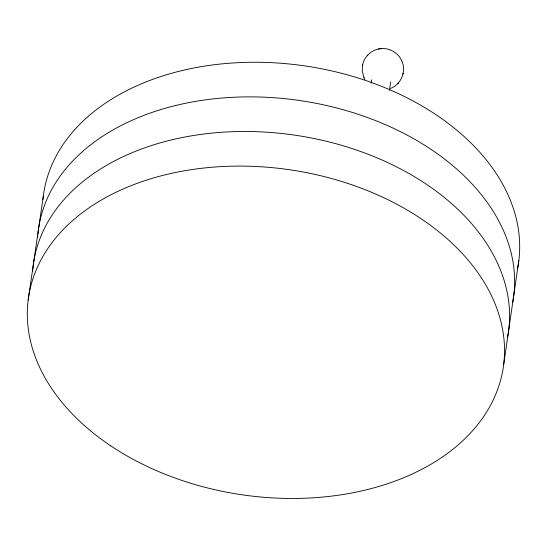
<?xml version="1.0" encoding="UTF-8"?>
<svg xmlns="http://www.w3.org/2000/svg" width="547" height="547" viewBox="0 0 547 547"><rect width="100%" height="100%" fill="white"/><g stroke="black" fill="none" stroke-linecap="round" stroke-linejoin="round"><path stroke-width="0.82" d="M389.423 90.33L390.633 81.995M28.177 300.036L43.322 196.188M371.126 83.281L371.618 79.917M503.678 364.528L518.823 260.68M362.593 64.97L362.223 71.035L364.008 77.804M390.442 88.477C401.197 84.573 406.722 70.953 401.662 60.669M362.654 64.696C364.316 56.867 370.934 50.392 378.811 48.95M402.954 74.077L403.153 73.161M362.524 65.312L362.723 64.396M367.796 55.028L367.167 55.726M397.874 83.445L398.503 82.747M379.406 48.84L381.601 48.587M378.49 49.004L379.734 48.779M380.664 48.656C389.402 47.616 398.401 52.84 401.799 60.963M363.871 77.51L364.856 79.479M37.647 237.466A239.942 164.25 8.3 0 1 37.77 235.798M37.914 234.13A239.942 164.25 8.3 0 1 299.188 100.443A239.942 164.25 8.3 0 1 512.621 302.614M32.656 271.25A239.942 164.25 8.3 0 1 292.324 134.801A239.942 164.25 8.3 0 1 507.575 337.232M42.96 199.511A239.942 164.25 8.3 0 1 304.829 65.913A239.942 164.25 8.3 0 1 517.517 268.809M110.631 445.764A239.942 164.25 8.3 0 0 500.457 380.678A239.942 164.25 8.3 0 0 186.684 170.404A239.942 164.25 8.3 0 0 110.631 445.764"/></g></svg>
